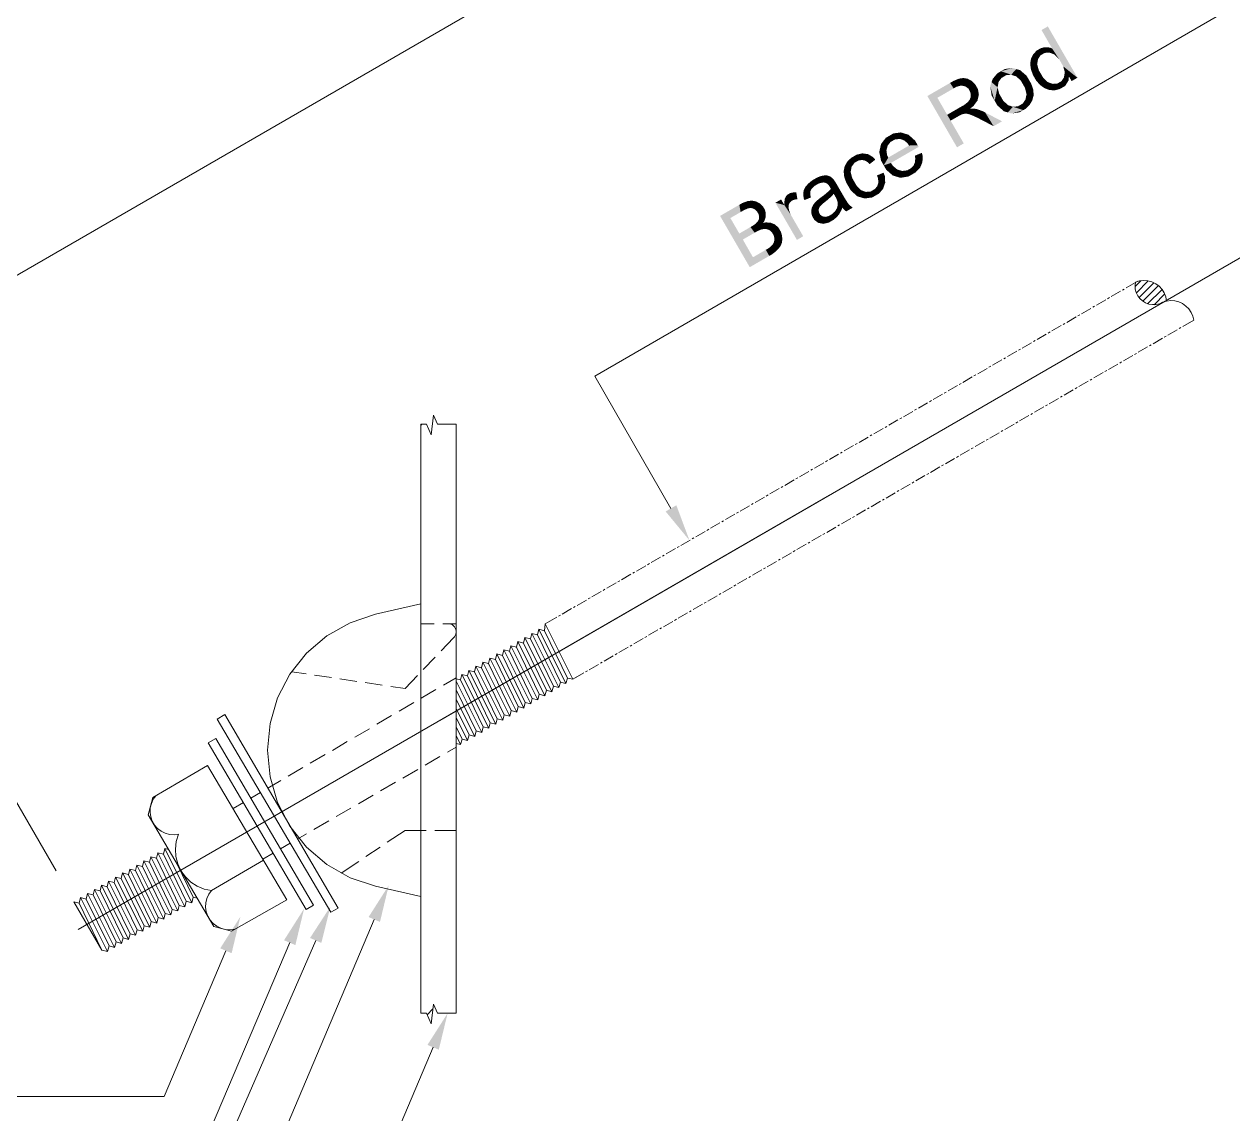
# Model space of a CAD drawing. Header units: millimetres. Extents: x 2 to 579, y 1 to 405.
# Drawn here: x 155 to 172.63, y 113.57 to 129.46 of the extents above; entities that cross this region are included whole.
import ezdxf

# ---------------------------------------------------------------- set-up
doc = ezdxf.new("R2010")
doc.units = ezdxf.units.MM
doc.linetypes.add('XKITLINE00', pattern=[0])
doc.layers.add('LinkedObject', color=7, linetype='Continuous', lineweight=0)

# ---------------------------------------------------------------- blocks, each defined once
blk = doc.blocks.new('*A4')
at = {"layer": 'LinkedObject'}
for color, points in [(7, [(169.932, 129.424), (169.995, 129.102), (169.84, 129.371)]), (7, [(169.932, 129.424), (170.097, 128.946), (169.995, 129.102)]), (7, [(170.097, 128.946), (169.932, 129.424), (170.364, 128.676)]), (7, [(169.77, 129.072), (169.825, 129.002), (169.719, 129.019)]), (7, [(169.803, 129.091), (169.825, 129.002), (169.77, 129.072)]), (7, [(169.827, 129.105), (169.887, 129.038), (169.803, 129.091)]), (7, [(169.803, 129.091), (169.887, 129.038), (169.856, 129.02)]), (7, [(169.825, 129.002), (169.803, 129.091), (169.856, 129.02)]), (7, [(169.877, 129.12), (169.887, 129.038), (169.827, 129.105)]), (7, [(169.902, 129.121), (169.887, 129.038), (169.877, 129.12)]), (7, [(169.902, 129.121), (169.955, 129.043), (169.887, 129.038)]), (7, [(169.927, 129.121), (169.955, 129.043), (169.902, 129.121)]), (7, [(169.974, 129.112), (169.955, 129.043), (169.927, 129.121)]), (7, [(169.995, 129.102), (169.955, 129.043), (169.974, 129.112)]), (7, [(169.955, 129.043), (169.995, 129.102), (169.992, 129.029)]), (7, [(169.992, 129.029), (169.995, 129.102), (170.028, 129.015)]), (7, [(169.995, 129.102), (170.097, 128.946), (170.028, 129.015)]), (7, [(169.686, 128.953), (169.783, 128.911), (169.675, 128.879)]), (7, [(169.675, 128.879), (169.783, 128.911), (169.68, 128.838)]), (7, [(169.68, 128.838), (169.783, 128.911), (169.776, 128.874)]), (7, [(169.789, 128.948), (169.686, 128.953), (169.703, 128.986)]), (7, [(169.783, 128.911), (169.686, 128.953), (169.789, 128.948)]), (7, [(169.719, 129.019), (169.825, 129.002), (169.703, 128.986)]), (7, [(169.703, 128.986), (169.825, 129.002), (169.789, 128.948)]), (7, [(170.097, 128.946), (170.364, 128.676), (170.129, 128.891)]), (7, [(170.129, 128.891), (170.364, 128.676), (170.158, 128.84)]), (7, [(169.247, 128.77), (169.111, 128.611), (169.197, 128.741)]), (7, [(169.257, 128.673), (169.111, 128.611), (169.247, 128.77)]), (7, [(169.197, 128.741), (169.111, 128.611), (169.129, 128.661)]), (7, [(169.415, 128.818), (169.247, 128.77), (169.303, 128.802)]), (7, [(169.472, 128.802), (169.247, 128.77), (169.415, 128.818)]), (7, [(169.397, 128.72), (169.247, 128.77), (169.472, 128.802)]), (7, [(169.247, 128.77), (169.325, 128.713), (169.291, 128.693)]), (7, [(169.325, 128.713), (169.247, 128.77), (169.397, 128.72)]), (7, [(169.257, 128.673), (169.247, 128.77), (169.291, 128.693)]), (7, [(169.397, 128.72), (169.472, 128.802), (169.434, 128.707)]), (7, [(169.472, 128.802), (169.472, 128.695), (169.434, 128.707)]), (7, [(169.622, 128.705), (169.472, 128.802), (169.528, 128.786)]), (7, [(169.659, 128.641), (169.472, 128.802), (169.622, 128.705)]), (7, [(169.539, 128.632), (169.472, 128.802), (169.659, 128.641)]), (7, [(169.472, 128.695), (169.472, 128.802), (169.539, 128.632)]), (7, [(169.776, 128.874), (169.738, 128.675), (169.68, 128.838)]), (7, [(169.68, 128.838), (169.738, 128.675), (169.686, 128.797)]), (7, [(169.686, 128.797), (169.738, 128.675), (169.715, 128.716)]), (7, [(169.801, 128.783), (169.738, 128.675), (169.776, 128.874)]), (7, [(169.738, 128.675), (169.801, 128.783), (169.833, 128.73)]), (7, [(169.863, 128.678), (169.738, 128.675), (169.833, 128.73)]), (7, [(170.158, 128.84), (170.364, 128.676), (170.18, 128.753)]), (7, [(170.239, 128.696), (170.167, 128.679), (170.173, 128.716)]), (7, [(170.18, 128.753), (170.239, 128.696), (170.173, 128.716)]), (7, [(170.18, 128.753), (170.364, 128.676), (170.239, 128.696)]), (7, [(168.558, 128.52), (168.175, 128.409), (168.506, 128.6)]), (7, [(168.669, 128.667), (168.506, 128.6), (168.638, 128.663)]), (7, [(168.67, 128.562), (168.506, 128.6), (168.669, 128.667)]), (7, [(168.638, 128.663), (168.506, 128.6), (168.556, 128.629)]), (7, [(168.506, 128.6), (168.599, 128.544), (168.558, 128.52)]), (7, [(168.599, 128.544), (168.506, 128.6), (168.67, 128.562)]), (7, [(168.701, 128.672), (168.699, 128.556), (168.669, 128.667)]), (7, [(168.669, 128.667), (168.699, 128.556), (168.67, 128.562)]), (7, [(168.699, 128.556), (168.701, 128.672), (168.728, 128.55)]), (7, [(168.794, 128.644), (168.701, 128.672), (168.763, 128.661)]), (7, [(168.728, 128.55), (168.701, 128.672), (168.794, 128.644)]), (7, [(168.794, 128.644), (168.773, 128.518), (168.728, 128.55)]), (7, [(168.824, 128.628), (168.773, 128.518), (168.794, 128.644)]), (7, [(168.872, 128.58), (168.773, 128.518), (168.824, 128.628)]), (7, [(168.89, 128.549), (168.773, 128.518), (168.872, 128.58)]), (7, [(168.773, 128.518), (168.89, 128.549), (168.788, 128.491)]), (7, [(168.89, 128.549), (168.798, 128.473), (168.788, 128.491)]), (7, [(168.798, 128.473), (168.89, 128.549), (168.808, 128.434)]), (7, [(168.808, 128.434), (168.89, 128.549), (168.916, 128.386)]), (7, [(168.926, 128.428), (168.89, 128.549), (168.913, 128.51)]), (7, [(168.916, 128.386), (168.89, 128.549), (168.926, 128.428)]), (7, [(169.111, 128.611), (169.157, 128.34), (169.091, 128.551)]), (7, [(169.091, 128.551), (169.157, 128.34), (169.113, 128.415)]), (7, [(169.214, 128.615), (169.111, 128.611), (169.257, 128.673)]), (7, [(169.111, 128.611), (169.214, 128.615), (169.207, 128.576)]), (7, [(169.199, 128.537), (169.157, 128.34), (169.111, 128.611)]), (7, [(169.199, 128.537), (169.111, 128.611), (169.207, 128.576)]), (7, [(169.221, 128.446), (169.157, 128.34), (169.199, 128.537)]), (7, [(169.539, 128.632), (169.659, 128.641), (169.568, 128.581)]), (7, [(169.659, 128.641), (169.599, 128.528), (169.568, 128.581)]), (7, [(169.599, 128.528), (169.659, 128.641), (169.622, 128.436)]), (7, [(169.622, 128.436), (169.659, 128.641), (169.723, 128.458)]), (7, [(169.722, 128.497), (169.659, 128.641), (169.69, 128.588)]), (7, [(169.723, 128.458), (169.659, 128.641), (169.722, 128.497)]), (7, [(169.738, 128.675), (169.863, 128.678), (169.762, 128.634)]), (7, [(169.762, 128.634), (169.863, 128.678), (169.82, 128.569)]), (7, [(169.82, 128.569), (169.863, 128.678), (169.853, 128.545)]), (7, [(169.853, 128.545), (169.863, 128.678), (169.929, 128.613)]), (7, [(169.929, 128.613), (169.957, 128.496), (169.853, 128.545)]), (7, [(169.853, 128.545), (169.957, 128.496), (169.887, 128.522)]), (7, [(169.966, 128.599), (169.957, 128.496), (169.929, 128.613)]), (7, [(169.957, 128.496), (169.966, 128.599), (169.995, 128.494)]), (7, [(169.995, 128.494), (169.966, 128.599), (170.003, 128.586)]), (7, [(170.003, 128.586), (170.135, 128.527), (169.995, 128.494)]), (7, [(170.07, 128.591), (170.135, 128.527), (170.003, 128.586)]), (7, [(170.135, 128.527), (170.07, 128.591), (170.1, 128.608)]), (7, [(170.13, 128.625), (170.135, 128.527), (170.1, 128.608)]), (7, [(170.13, 128.625), (170.239, 128.696), (170.135, 128.527)]), (7, [(170.167, 128.679), (170.239, 128.696), (170.13, 128.625)]), (7, [(170.135, 128.527), (170.239, 128.696), (170.185, 128.556)]), (7, [(170.185, 128.556), (170.239, 128.696), (170.237, 128.64)]), (7, [(170.239, 128.696), (170.364, 128.676), (170.279, 128.627)]), (7, [(168.321, 128.383), (168.175, 128.409), (168.558, 128.52)]), (7, [(168.464, 128.136), (168.607, 127.661), (168.175, 128.409)]), (7, [(168.175, 128.409), (168.321, 128.383), (168.464, 128.136)]), (7, [(168.775, 128.334), (168.916, 128.386), (168.76, 128.316)]), (7, [(168.906, 128.343), (168.76, 128.316), (168.916, 128.386)]), (7, [(168.79, 128.352), (168.916, 128.386), (168.775, 128.334)]), (7, [(168.916, 128.386), (168.79, 128.352), (168.806, 128.391)]), (7, [(168.807, 128.412), (168.916, 128.386), (168.806, 128.391)]), (7, [(168.808, 128.434), (168.916, 128.386), (168.807, 128.412)]), (7, [(169.157, 128.34), (169.221, 128.446), (169.251, 128.394)]), (7, [(169.281, 128.342), (169.157, 128.34), (169.251, 128.394)]), (7, [(169.686, 128.312), (169.565, 128.299), (169.606, 128.358)]), (7, [(169.614, 128.397), (169.706, 128.346), (169.606, 128.358)]), (7, [(169.606, 128.358), (169.706, 128.346), (169.686, 128.312)]), (7, [(169.723, 128.458), (169.614, 128.397), (169.622, 128.436)]), (7, [(169.725, 128.419), (169.614, 128.397), (169.723, 128.458)]), (7, [(169.706, 128.346), (169.614, 128.397), (169.725, 128.419)]), (7, [(169.995, 128.494), (170.135, 128.527), (170.032, 128.492)]), (7, [(170.032, 128.492), (170.135, 128.527), (170.102, 128.509)]), (7, [(168.629, 128.116), (168.464, 128.136), (168.677, 128.259)]), (7, [(168.629, 128.116), (168.677, 128.259), (168.648, 128.127)]), (7, [(168.648, 128.127), (168.677, 128.259), (168.676, 128.141)]), (7, [(168.676, 128.141), (168.677, 128.259), (168.686, 128.144)]), (7, [(168.727, 128.151), (168.677, 128.259), (168.711, 128.278)]), (7, [(168.686, 128.144), (168.677, 128.259), (168.699, 128.148)]), (7, [(168.699, 128.148), (168.677, 128.259), (168.727, 128.151)]), (7, [(168.76, 128.316), (168.797, 128.224), (168.711, 128.278)]), (7, [(168.727, 128.151), (168.711, 128.278), (168.742, 128.15)]), (7, [(168.711, 128.278), (168.797, 128.224), (168.742, 128.15)]), (7, [(168.742, 128.15), (168.797, 128.224), (168.757, 128.15)]), (7, [(168.797, 128.224), (168.797, 128.139), (168.757, 128.15)]), (7, [(168.847, 128.263), (168.76, 128.316), (168.906, 128.343)]), (7, [(168.797, 128.224), (168.76, 128.316), (168.847, 128.263)]), (7, [(168.822, 128.226), (168.797, 128.139), (168.797, 128.224)]), (7, [(168.797, 128.139), (168.822, 128.226), (168.821, 128.129)]), (7, [(168.821, 128.129), (168.822, 128.226), (168.846, 128.12)]), (7, [(168.878, 128.222), (168.822, 128.226), (168.863, 128.225)]), (7, [(168.846, 128.12), (168.822, 128.226), (168.878, 128.222)]), (7, [(168.878, 128.222), (168.911, 128.089), (168.846, 128.12)]), (7, [(168.911, 128.214), (168.911, 128.089), (168.878, 128.222)]), (7, [(168.981, 128.188), (168.911, 128.089), (168.911, 128.214)]), (7, [(168.911, 128.089), (168.981, 128.188), (168.952, 128.068)]), (7, [(168.952, 128.068), (168.981, 128.188), (169.018, 128.169)]), (7, [(169.281, 128.342), (169.348, 128.17), (169.157, 128.34)]), (7, [(169.157, 128.34), (169.348, 128.17), (169.196, 128.271)]), (7, [(169.196, 128.271), (169.348, 128.17), (169.292, 128.186)]), (7, [(169.349, 128.277), (169.348, 128.17), (169.281, 128.342)]), (7, [(169.348, 128.17), (169.349, 128.277), (169.386, 128.265)]), (7, [(169.424, 128.252), (169.348, 128.17), (169.386, 128.265)]), (7, [(169.424, 128.252), (169.574, 128.203), (169.348, 128.17)]), (7, [(169.348, 128.17), (169.574, 128.203), (169.404, 128.154)]), (7, [(169.404, 128.154), (169.574, 128.203), (169.517, 128.171)]), (7, [(169.496, 128.259), (169.574, 128.203), (169.424, 128.252)]), (7, [(169.574, 128.203), (169.496, 128.259), (169.531, 128.279)]), (7, [(169.565, 128.299), (169.574, 128.203), (169.531, 128.279)]), (7, [(169.665, 128.278), (169.565, 128.299), (169.686, 128.312)]), (7, [(169.61, 128.224), (169.565, 128.299), (169.665, 128.278)]), (7, [(169.574, 128.203), (169.565, 128.299), (169.61, 128.224)]), (7, [(168.464, 128.136), (168.514, 128.05), (168.607, 127.661)]), (7, [(168.514, 128.05), (168.464, 128.136), (168.629, 128.116)]), (7, [(168.607, 127.661), (168.514, 128.05), (168.706, 127.718)]), (7, [(168.952, 128.068), (169.018, 128.169), (169.141, 127.969)]), (7, [(169.141, 127.969), (169.018, 128.169), (169.265, 128.04)]), (7, [(167.625, 127.832), (167.486, 127.651), (167.569, 127.8)]), (7, [(167.637, 127.739), (167.486, 127.651), (167.625, 127.832)]), (7, [(167.789, 127.878), (167.625, 127.832), (167.679, 127.864)]), (7, [(167.845, 127.861), (167.625, 127.832), (167.789, 127.878)]), (7, [(167.776, 127.783), (167.625, 127.832), (167.845, 127.861)]), (7, [(167.625, 127.832), (167.704, 127.777), (167.669, 127.757)]), (7, [(167.704, 127.777), (167.625, 127.832), (167.776, 127.783)]), (7, [(167.637, 127.739), (167.625, 127.832), (167.669, 127.757)]), (7, [(167.776, 127.783), (167.845, 127.861), (167.813, 127.77)]), (7, [(167.845, 127.861), (167.838, 127.761), (167.813, 127.77)]), (7, [(167.838, 127.761), (167.845, 127.861), (167.885, 127.72)]), (7, [(167.995, 127.759), (167.845, 127.861), (167.901, 127.844)]), (7, [(167.885, 127.72), (167.845, 127.861), (167.995, 127.759)]), (7, [(167.486, 127.651), (167.499, 127.467), (167.473, 127.593)]), (7, [(167.569, 127.8), (167.486, 127.651), (167.499, 127.709)]), (7, [(167.597, 127.687), (167.486, 127.651), (167.637, 127.739)]), (7, [(167.587, 127.653), (167.486, 127.651), (167.597, 127.687)]), (7, [(167.486, 127.651), (167.587, 127.653), (167.578, 127.62)]), (7, [(167.578, 127.62), (167.499, 127.467), (167.486, 127.651)]), (7, [(168.036, 127.688), (167.538, 127.398), (168.034, 127.692)]), (7, [(167.605, 127.512), (168.034, 127.692), (167.538, 127.398)]), (7, [(168.043, 127.676), (167.538, 127.398), (168.036, 127.688)]), (7, [(168.048, 127.667), (167.538, 127.398), (168.043, 127.676)]), (7, [(167.644, 127.434), (167.538, 127.398), (168.048, 127.667)]), (7, [(167.907, 127.687), (168.034, 127.692), (167.605, 127.512)]), (7, [(167.885, 127.72), (167.995, 127.759), (167.907, 127.687)]), (7, [(168.034, 127.692), (167.907, 127.687), (167.995, 127.759)]), (7, [(167.064, 127.508), (167.112, 127.435), (167.009, 127.455)]), (7, [(167.099, 127.528), (167.112, 127.435), (167.064, 127.508)]), (7, [(167.228, 127.573), (167.099, 127.528), (167.143, 127.554)]), (7, [(167.269, 127.567), (167.099, 127.528), (167.228, 127.573)]), (7, [(167.217, 127.477), (167.099, 127.528), (167.269, 127.567)]), (7, [(167.099, 127.528), (167.17, 127.468), (167.147, 127.455)]), (7, [(167.17, 127.468), (167.099, 127.528), (167.217, 127.477)]), (7, [(167.112, 127.435), (167.099, 127.528), (167.147, 127.455)]), (7, [(167.217, 127.477), (167.269, 127.567), (167.241, 127.473)]), (7, [(167.269, 127.567), (167.265, 127.468), (167.241, 127.473)]), (7, [(167.265, 127.468), (167.269, 127.567), (167.311, 127.44)]), (7, [(167.383, 127.518), (167.269, 127.567), (167.31, 127.561)]), (7, [(167.415, 127.481), (167.269, 127.567), (167.383, 127.518)]), (7, [(167.311, 127.44), (167.269, 127.567), (167.415, 127.481)]), (7, [(167.311, 127.44), (167.415, 127.481), (167.333, 127.416)]), (7, [(167.587, 127.549), (167.499, 127.467), (167.578, 127.62)]), (7, [(167.499, 127.467), (167.587, 127.549), (167.605, 127.512)]), (7, [(167.605, 127.512), (167.538, 127.398), (167.499, 127.467)]), (7, [(168.094, 127.581), (167.998, 127.503), (167.992, 127.538)]), (7, [(167.995, 127.444), (168.094, 127.581), (168.103, 127.445)]), (7, [(167.998, 127.503), (168.094, 127.581), (167.995, 127.444)]), (7, [(168.103, 127.445), (168.094, 127.581), (168.107, 127.533)]), (7, [(166.969, 127.387), (167.063, 127.34), (166.953, 127.312)]), (7, [(166.953, 127.312), (167.063, 127.34), (166.958, 127.271)]), (7, [(166.958, 127.271), (167.063, 127.34), (167.056, 127.303)]), (7, [(167.056, 127.303), (167.018, 127.101), (166.958, 127.271)]), (7, [(167.07, 127.378), (166.969, 127.387), (166.989, 127.421)]), (7, [(167.063, 127.34), (166.969, 127.387), (167.07, 127.378)]), (7, [(167.009, 127.455), (167.112, 127.435), (166.989, 127.421)]), (7, [(166.989, 127.421), (167.112, 127.435), (167.07, 127.378)]), (7, [(167.079, 127.212), (167.018, 127.101), (167.056, 127.303)]), (7, [(167.672, 127.391), (167.538, 127.398), (167.644, 127.434)]), (7, [(167.538, 127.398), (167.727, 127.233), (167.576, 127.332)]), (7, [(167.672, 127.391), (167.727, 127.233), (167.538, 127.398)]), (7, [(167.576, 127.332), (167.727, 127.233), (167.671, 127.25)]), (7, [(167.737, 127.337), (167.727, 127.233), (167.672, 127.391)]), (7, [(167.727, 127.233), (167.737, 127.337), (167.782, 127.217)]), (7, [(167.773, 127.326), (167.782, 127.217), (167.737, 127.337)]), (7, [(167.809, 127.316), (167.782, 127.217), (167.773, 127.326)]), (7, [(167.809, 127.316), (167.957, 127.269), (167.782, 127.217)]), (7, [(167.88, 127.325), (167.957, 127.269), (167.809, 127.316)]), (7, [(167.914, 127.344), (167.957, 127.269), (167.88, 127.325)]), (7, [(167.939, 127.359), (167.957, 127.269), (167.914, 127.344)]), (7, [(167.939, 127.359), (168.086, 127.404), (167.957, 127.269)]), (7, [(167.974, 127.397), (168.086, 127.404), (167.939, 127.359)]), (7, [(167.957, 127.269), (168.086, 127.404), (168.004, 127.296)]), (7, [(167.984, 127.421), (168.103, 127.445), (167.974, 127.397)]), (7, [(168.086, 127.404), (167.974, 127.397), (168.103, 127.445)]), (7, [(167.995, 127.444), (168.103, 127.445), (167.984, 127.421)]), (7, [(168.004, 127.296), (168.086, 127.404), (168.069, 127.364)]), (7, [(166.494, 127.178), (166.417, 127.108), (166.438, 127.133)]), (7, [(166.527, 127.096), (166.417, 127.108), (166.494, 127.178)]), (7, [(166.529, 127.199), (166.594, 127.135), (166.494, 127.178)]), (7, [(166.527, 127.096), (166.494, 127.178), (166.559, 127.115)]), (7, [(166.559, 127.115), (166.494, 127.178), (166.594, 127.135)]), (7, [(166.651, 127.248), (166.529, 127.199), (166.625, 127.243)]), (7, [(166.655, 127.149), (166.529, 127.199), (166.651, 127.248)]), (7, [(166.625, 127.243), (166.529, 127.199), (166.563, 127.219)]), (7, [(166.594, 127.135), (166.529, 127.199), (166.655, 127.149)]), (7, [(166.721, 127.25), (166.651, 127.248), (166.677, 127.252)]), (7, [(166.738, 127.243), (166.651, 127.248), (166.721, 127.25)]), (7, [(166.655, 127.149), (166.651, 127.248), (166.682, 127.144)]), (7, [(166.682, 127.144), (166.651, 127.248), (166.701, 127.14)]), (7, [(166.651, 127.248), (166.737, 127.108), (166.701, 127.14)]), (7, [(166.738, 127.243), (166.737, 127.108), (166.651, 127.248)]), (7, [(166.756, 127.237), (166.737, 127.108), (166.738, 127.243)]), (7, [(166.788, 127.214), (166.737, 127.108), (166.756, 127.237)]), (7, [(166.803, 127.197), (166.737, 127.108), (166.788, 127.214)]), (7, [(166.737, 127.108), (166.803, 127.197), (166.812, 127.187)]), (7, [(166.737, 127.108), (166.812, 127.187), (166.753, 127.08)]), (7, [(166.753, 127.08), (166.812, 127.187), (166.755, 127.077)]), (7, [(166.755, 127.077), (166.812, 127.187), (166.761, 127.065)]), (7, [(166.761, 127.065), (166.812, 127.187), (166.767, 127.056)]), (7, [(166.767, 127.056), (166.812, 127.187), (166.809, 126.984)]), (7, [(166.839, 127.146), (166.809, 126.984), (166.812, 127.187)]), (7, [(166.857, 127.115), (166.809, 126.984), (166.839, 127.146)]), (7, [(166.958, 127.271), (167.018, 127.101), (166.962, 127.23)]), (7, [(166.962, 127.23), (167.018, 127.101), (166.992, 127.145)]), (7, [(167.018, 127.101), (167.079, 127.212), (167.11, 127.158)]), (7, [(167.142, 127.103), (167.018, 127.101), (167.11, 127.158)]), (7, [(167.536, 127.291), (167.454, 127.213), (167.439, 127.251)]), (7, [(167.545, 127.101), (167.444, 127.095), (167.452, 127.122)]), (7, [(167.461, 127.149), (167.545, 127.101), (167.452, 127.122)]), (7, [(167.454, 127.213), (167.536, 127.291), (167.461, 127.149)]), (7, [(167.461, 127.149), (167.536, 127.291), (167.545, 127.101)]), (7, [(167.56, 127.145), (167.536, 127.291), (167.556, 127.24)]), (7, [(167.545, 127.101), (167.536, 127.291), (167.56, 127.145)]), (7, [(167.782, 127.217), (167.957, 127.269), (167.898, 127.235)]), (7, [(166.111, 126.945), (166.201, 126.883), (166.103, 126.928)]), (7, [(166.135, 126.971), (166.201, 126.883), (166.111, 126.945)]), (7, [(166.151, 126.981), (166.201, 126.883), (166.135, 126.971)]), (7, [(166.23, 127.006), (166.151, 126.981), (166.175, 126.994)]), (7, [(166.262, 127.006), (166.151, 126.981), (166.23, 127.006)]), (7, [(166.257, 126.902), (166.151, 126.981), (166.262, 127.006)]), (7, [(166.151, 126.981), (166.218, 126.892), (166.201, 126.883)]), (7, [(166.218, 126.892), (166.151, 126.981), (166.257, 126.902)]), (7, [(166.257, 126.902), (166.262, 127.006), (166.28, 126.902)]), (7, [(166.367, 127.007), (166.381, 126.891), (166.363, 126.981)]), (7, [(166.363, 126.981), (166.381, 126.891), (166.37, 126.923)]), (7, [(166.477, 127.037), (166.367, 127.007), (166.486, 127.057)]), (7, [(166.371, 127.033), (166.486, 127.057), (166.367, 127.007)]), (7, [(166.468, 127.017), (166.367, 127.007), (166.477, 127.037)]), (7, [(166.468, 127.017), (166.381, 126.891), (166.367, 127.007)]), (7, [(166.396, 127.084), (166.486, 127.057), (166.371, 127.033)]), (7, [(166.468, 126.963), (166.381, 126.891), (166.468, 127.017)]), (7, [(166.381, 126.891), (166.468, 126.963), (166.477, 126.931)]), (7, [(166.417, 127.108), (166.486, 127.057), (166.396, 127.084)]), (7, [(166.486, 127.057), (166.417, 127.108), (166.527, 127.096)]), (7, [(166.673, 126.968), (166.725, 126.899), (166.621, 126.93)]), (7, [(166.746, 127.031), (166.809, 126.984), (166.673, 126.968)]), (7, [(166.673, 126.968), (166.809, 126.984), (166.725, 126.899)]), (7, [(166.725, 126.899), (166.809, 126.984), (166.79, 126.96)]), (7, [(166.767, 127.056), (166.809, 126.984), (166.746, 127.031)]), (7, [(166.857, 127.115), (166.828, 126.95), (166.809, 126.984)]), (7, [(166.927, 126.993), (166.828, 126.95), (166.857, 127.115)]), (7, [(166.927, 126.993), (166.845, 126.92), (166.828, 126.95)]), (7, [(166.845, 126.92), (166.927, 126.993), (166.864, 126.87)]), (7, [(166.864, 126.87), (166.927, 126.993), (166.964, 126.929)]), (7, [(167.142, 127.103), (167.206, 126.931), (167.018, 127.101)]), (7, [(167.018, 127.101), (167.206, 126.931), (167.057, 127.033)]), (7, [(167.057, 127.033), (167.206, 126.931), (167.151, 126.948)]), (7, [(167.209, 127.036), (167.206, 126.931), (167.142, 127.103)]), (7, [(167.206, 126.931), (167.209, 127.036), (167.244, 127.023)]), (7, [(167.279, 127.011), (167.206, 126.931), (167.244, 127.023)]), (7, [(167.279, 127.011), (167.426, 126.962), (167.206, 126.931)]), (7, [(167.206, 126.931), (167.426, 126.962), (167.26, 126.915)]), (7, [(167.26, 126.915), (167.426, 126.962), (167.371, 126.93)]), (7, [(167.348, 127.017), (167.426, 126.962), (167.279, 127.011)]), (7, [(167.426, 126.962), (167.348, 127.017), (167.381, 127.037)]), (7, [(167.408, 127.052), (167.426, 126.962), (167.381, 127.037)]), (7, [(167.408, 127.052), (167.545, 127.101), (167.426, 126.962)]), (7, [(167.444, 127.095), (167.545, 127.101), (167.408, 127.052)]), (7, [(167.426, 126.962), (167.545, 127.101), (167.471, 126.988)]), (7, [(167.471, 126.988), (167.545, 127.101), (167.53, 127.057)]), (7, [(165.451, 126.716), (165.151, 126.661), (165.432, 126.823)]), (7, [(165.475, 126.848), (165.551, 126.768), (165.432, 126.823)]), (7, [(165.432, 126.823), (165.551, 126.768), (165.491, 126.74)]), (7, [(165.451, 126.716), (165.432, 126.823), (165.491, 126.74)]), (7, [(165.55, 126.876), (165.551, 126.768), (165.475, 126.848)]), (7, [(165.591, 126.776), (165.55, 126.876), (165.583, 126.88)]), (7, [(165.551, 126.768), (165.55, 126.876), (165.571, 126.772)]), (7, [(165.571, 126.772), (165.55, 126.876), (165.591, 126.776)]), (7, [(165.615, 126.884), (165.627, 126.772), (165.583, 126.88)]), (7, [(165.583, 126.88), (165.627, 126.772), (165.591, 126.776)]), (7, [(165.676, 126.872), (165.627, 126.772), (165.615, 126.884)]), (7, [(165.704, 126.857), (165.627, 126.772), (165.676, 126.872)]), (7, [(165.627, 126.772), (165.704, 126.857), (165.644, 126.763)]), (7, [(165.704, 126.857), (165.662, 126.754), (165.644, 126.763)]), (7, [(165.662, 126.754), (165.704, 126.857), (165.689, 126.726)]), (7, [(165.689, 126.726), (165.704, 126.857), (165.791, 126.775)]), (7, [(165.791, 126.775), (165.7, 126.708), (165.689, 126.726)]), (7, [(165.7, 126.708), (165.791, 126.775), (165.712, 126.688)]), (7, [(165.776, 126.801), (165.704, 126.857), (165.733, 126.842)]), (7, [(165.791, 126.775), (165.704, 126.857), (165.776, 126.801)]), (7, [(165.712, 126.688), (165.791, 126.775), (165.721, 126.65)]), (7, [(165.721, 126.65), (165.791, 126.775), (165.817, 126.67)]), (7, [(165.818, 126.699), (165.791, 126.775), (165.805, 126.751)]), (7, [(165.817, 126.67), (165.791, 126.775), (165.818, 126.699)]), (7, [(166.089, 126.819), (165.958, 126.853), (166.041, 126.901)]), (7, [(165.958, 126.853), (166.089, 126.819), (166.272, 126.311)]), (7, [(166.095, 126.911), (166.089, 126.819), (166.088, 126.857)]), (7, [(166.103, 126.928), (166.089, 126.819), (166.095, 126.911)]), (7, [(166.187, 126.874), (166.089, 126.819), (166.103, 126.928)]), (7, [(166.165, 126.85), (166.089, 126.819), (166.187, 126.874)]), (7, [(166.158, 126.834), (166.089, 126.819), (166.165, 126.85)]), (7, [(166.151, 126.818), (166.089, 126.819), (166.158, 126.834)]), (7, [(166.183, 126.677), (166.364, 126.364), (166.089, 126.819)]), (7, [(166.183, 126.677), (166.089, 126.819), (166.16, 126.735)]), (7, [(166.16, 126.735), (166.089, 126.819), (166.153, 126.764)]), (7, [(166.153, 126.764), (166.089, 126.819), (166.149, 126.783)]), (7, [(166.149, 126.783), (166.089, 126.819), (166.151, 126.818)]), (7, [(166.272, 126.311), (166.089, 126.819), (166.364, 126.364)]), (7, [(166.103, 126.928), (166.201, 126.883), (166.187, 126.874)]), (7, [(166.49, 126.782), (166.59, 126.747), (166.482, 126.742)]), (7, [(166.591, 126.761), (166.49, 126.782), (166.499, 126.801)]), (7, [(166.59, 126.747), (166.49, 126.782), (166.591, 126.761)]), (7, [(166.508, 126.819), (166.601, 126.786), (166.499, 126.801)]), (7, [(166.499, 126.801), (166.601, 126.786), (166.591, 126.761)]), (7, [(166.532, 126.853), (166.601, 126.786), (166.508, 126.819)]), (7, [(166.548, 126.869), (166.601, 126.786), (166.532, 126.853)]), (7, [(166.559, 126.88), (166.618, 126.81), (166.548, 126.869)]), (7, [(166.601, 126.786), (166.548, 126.869), (166.609, 126.798)]), (7, [(166.609, 126.798), (166.548, 126.869), (166.618, 126.81)]), (7, [(166.596, 126.911), (166.653, 126.842), (166.559, 126.88)]), (7, [(166.559, 126.88), (166.653, 126.842), (166.618, 126.81)]), (7, [(166.621, 126.93), (166.679, 126.863), (166.596, 126.911)]), (7, [(166.596, 126.911), (166.679, 126.863), (166.653, 126.842)]), (7, [(166.621, 126.93), (166.725, 126.899), (166.679, 126.863)]), (7, [(166.935, 126.783), (166.828, 126.728), (166.842, 126.751)]), (7, [(166.922, 126.747), (166.828, 126.728), (166.935, 126.783)]), (7, [(167.014, 126.849), (166.935, 126.783), (166.842, 126.751)]), (7, [(166.856, 126.775), (167.014, 126.849), (166.842, 126.751)]), (7, [(166.856, 126.775), (166.964, 126.929), (167.014, 126.849)]), (7, [(166.868, 126.824), (166.964, 126.929), (166.856, 126.775)]), (7, [(166.964, 126.929), (166.866, 126.85), (166.864, 126.87)]), (7, [(166.866, 126.85), (166.964, 126.929), (166.868, 126.824)]), (7, [(166.935, 126.783), (167.014, 126.849), (166.948, 126.765)]), (7, [(166.948, 126.765), (167.014, 126.849), (167.027, 126.834)]), (7, [(167.027, 126.834), (166.977, 126.737), (166.948, 126.765)]), (7, [(167.04, 126.819), (166.977, 126.737), (167.027, 126.834)]), (7, [(167.04, 126.819), (166.992, 126.727), (166.977, 126.737)]), (7, [(167.07, 126.793), (166.992, 126.727), (167.04, 126.819)]), (7, [(166.992, 126.727), (167.07, 126.793), (167.088, 126.782)]), (7, [(165.301, 126.63), (165.151, 126.661), (165.451, 126.716)]), (7, [(165.151, 126.661), (165.483, 126.316), (165.584, 125.913)]), (7, [(165.432, 126.404), (165.483, 126.316), (165.151, 126.661)]), (7, [(165.151, 126.661), (165.301, 126.63), (165.432, 126.404)]), (7, [(165.717, 126.613), (165.797, 126.584), (165.699, 126.578)]), (7, [(165.817, 126.67), (165.717, 126.613), (165.721, 126.65)]), (7, [(165.816, 126.641), (165.717, 126.613), (165.817, 126.67)]), (7, [(165.797, 126.584), (165.717, 126.613), (165.816, 126.641)]), (7, [(166.482, 126.72), (166.59, 126.747), (166.59, 126.734)]), (7, [(166.482, 126.742), (166.59, 126.747), (166.482, 126.72)]), (7, [(166.59, 126.734), (166.506, 126.637), (166.482, 126.72)]), (7, [(166.482, 126.72), (166.506, 126.637), (166.483, 126.699)]), (7, [(166.483, 126.699), (166.506, 126.637), (166.495, 126.657)]), (7, [(166.596, 126.708), (166.506, 126.637), (166.59, 126.734)]), (7, [(166.506, 126.637), (166.596, 126.708), (166.603, 126.696)]), (7, [(166.613, 126.678), (166.506, 126.637), (166.603, 126.696)]), (7, [(166.506, 126.637), (166.613, 126.678), (166.526, 126.603)]), (7, [(166.526, 126.603), (166.613, 126.678), (166.582, 126.561)]), (7, [(166.582, 126.561), (166.613, 126.678), (166.619, 126.553)]), (7, [(166.619, 126.553), (166.613, 126.678), (166.645, 126.655)]), (7, [(166.645, 126.655), (166.655, 126.545), (166.619, 126.553)]), (7, [(166.666, 126.651), (166.655, 126.545), (166.645, 126.655)]), (7, [(166.687, 126.647), (166.655, 126.545), (166.666, 126.651)]), (7, [(166.655, 126.545), (166.687, 126.647), (166.736, 126.563)]), (7, [(166.781, 126.589), (166.687, 126.647), (166.735, 126.658)]), (7, [(166.736, 126.563), (166.687, 126.647), (166.781, 126.589)]), (7, [(166.761, 126.674), (166.808, 126.605), (166.735, 126.658)]), (7, [(166.735, 126.658), (166.808, 126.605), (166.781, 126.589)]), (7, [(166.788, 126.689), (166.808, 126.605), (166.761, 126.674)]), (7, [(166.872, 126.665), (166.788, 126.689), (166.828, 126.728)]), (7, [(166.853, 126.643), (166.788, 126.689), (166.872, 126.665)]), (7, [(166.808, 126.605), (166.788, 126.689), (166.853, 126.643)]), (7, [(166.89, 126.688), (166.828, 126.728), (166.922, 126.747)]), (7, [(166.872, 126.665), (166.828, 126.728), (166.89, 126.688)]), (7, [(165.656, 126.416), (165.432, 126.404), (165.594, 126.498)]), (7, [(165.483, 126.316), (165.432, 126.404), (165.656, 126.416)]), (7, [(165.692, 126.437), (165.594, 126.498), (165.627, 126.517)]), (7, [(165.656, 126.416), (165.594, 126.498), (165.692, 126.437)]), (7, [(165.627, 126.517), (165.778, 126.556), (165.692, 126.437)]), (7, [(165.671, 126.548), (165.778, 126.556), (165.627, 126.517)]), (7, [(165.683, 126.561), (165.797, 126.584), (165.671, 126.548)]), (7, [(165.778, 126.556), (165.671, 126.548), (165.797, 126.584)]), (7, [(165.699, 126.578), (165.797, 126.584), (165.683, 126.561)]), (7, [(165.692, 126.437), (165.778, 126.556), (165.75, 126.462)]), (7, [(165.778, 126.556), (165.796, 126.471), (165.75, 126.462)]), (7, [(165.889, 126.562), (165.778, 126.556), (165.818, 126.566)]), (7, [(165.838, 126.467), (165.778, 126.556), (165.889, 126.562)]), (7, [(165.796, 126.471), (165.778, 126.556), (165.838, 126.467)]), (7, [(165.838, 126.467), (165.889, 126.562), (165.858, 126.458)]), (7, [(165.858, 126.458), (165.889, 126.562), (165.877, 126.449)]), (7, [(165.877, 126.449), (165.889, 126.562), (165.921, 126.549)]), (7, [(165.921, 126.549), (165.909, 126.418), (165.877, 126.449)]), (7, [(165.953, 126.535), (165.909, 126.418), (165.921, 126.549)]), (7, [(166.004, 126.489), (165.909, 126.418), (165.953, 126.535)]), (7, [(166.023, 126.456), (165.909, 126.418), (166.004, 126.489)]), (7, [(165.909, 126.418), (166.023, 126.456), (165.921, 126.398)]), (7, [(166.023, 126.456), (165.932, 126.38), (165.921, 126.398)]), (7, [(165.932, 126.38), (166.023, 126.456), (165.942, 126.344)]), (7, [(165.942, 126.344), (166.023, 126.456), (166.057, 126.346)]), (7, [(166.055, 126.375), (166.023, 126.456), (166.038, 126.43)]), (7, [(166.057, 126.346), (166.023, 126.456), (166.055, 126.375)]), (7, [(165.584, 125.913), (165.483, 126.316), (165.631, 126.058)]), (7, [(165.922, 126.249), (166.034, 126.223), (165.899, 126.222)]), (7, [(166.043, 126.244), (165.922, 126.249), (165.936, 126.276)]), (7, [(166.034, 126.223), (165.922, 126.249), (166.043, 126.244)]), (7, [(165.943, 126.308), (166.052, 126.266), (165.936, 126.276)]), (7, [(165.936, 126.276), (166.052, 126.266), (166.043, 126.244)]), (7, [(166.057, 126.346), (165.943, 126.308), (165.942, 126.344)]), (7, [(166.059, 126.317), (165.943, 126.308), (166.057, 126.346)]), (7, [(166.052, 126.266), (165.943, 126.308), (166.059, 126.317)]), (7, [(165.631, 126.058), (165.869, 126.078), (165.584, 125.913)]), (7, [(165.818, 126.166), (165.869, 126.078), (165.631, 126.058)]), (7, [(165.842, 126.18), (165.905, 126.098), (165.818, 126.166)]), (7, [(165.818, 126.166), (165.905, 126.098), (165.869, 126.078)]), (7, [(165.875, 126.201), (165.961, 126.14), (165.842, 126.18)]), (7, [(165.842, 126.18), (165.961, 126.14), (165.905, 126.098)]), (7, [(165.884, 126.209), (165.961, 126.14), (165.875, 126.201)]), (7, [(165.982, 126.16), (165.884, 126.209), (165.899, 126.222)]), (7, [(165.961, 126.14), (165.884, 126.209), (165.982, 126.16)]), (7, [(165.899, 126.222), (166.034, 126.223), (165.982, 126.16)]), (7, [(165.982, 126.16), (166.034, 126.223), (166.003, 126.181)]), (6, [(164.357, 122.351), (164.513, 122.442), (164.705, 121.929)]), (6, [(160.19, 116.366), (160.024, 116.437), (160.318, 116.899)]), (6, [(158.956, 116.028), (158.791, 116.099), (159.084, 116.561)]), (6, [(159.335, 116.06), (159.17, 116.132), (159.468, 116.591)]), (6, [(158.026, 115.91), (157.86, 115.981), (158.154, 116.443)]), (6, [(161.048, 114.503), (160.883, 114.573), (161.177, 115.035)])]:
    blk.add_hatch(color=color, dxfattribs=at).paths.add_polyline_path(points, flags=17)
at = {"layer": 'LinkedObject', "color": 6, "linetype": 'XKITLINE00', "lineweight": 0}
for p, q in [((151.56, 123.867), (192.953, 147.791)), ((163.322, 124.323), (172.481, 129.617)), ((161.063, 119.304), (175.884, 127.87)), ((155.466, 117.109), (151.11, 124.646)), ((164.435, 122.396), (163.322, 124.323)), ((160.107, 116.401), (155.951, 106.611)), ((159.253, 116.096), (156.339, 109.4)), ((158.873, 116.064), (157.295, 112.345)), ((157.943, 115.946), (157.04, 113.818)), ((160.966, 114.538), (156.675, 104.43)), ((157.04, 113.818), (147.498, 113.818))]:
    blk.add_line(p, q, dxfattribs=at)
at = {"layer": 'LinkedObject', "color": 9, "linetype": 'XKITLINE00', "lineweight": 0}
for p, q in [((171.074, 125.61), (171.243, 125.707)), ((170.857, 125.485), (170.993, 125.563)), ((171.02, 125.578), (171.047, 125.594)), ((170.641, 125.36), (170.776, 125.438)), ((170.803, 125.453), (170.83, 125.469)), ((170.208, 125.109), (170.343, 125.188)), ((170.37, 125.203), (170.397, 125.219)), ((170.425, 125.234), (170.56, 125.313)), ((170.587, 125.328), (170.614, 125.344)), ((169.992, 124.984), (170.127, 125.062)), ((170.154, 125.078), (170.181, 125.094)), ((171.847, 125.017), (171.874, 125.032)), ((171.901, 125.048), (172.06, 125.14)), ((169.721, 124.828), (169.748, 124.843)), ((169.775, 124.859), (169.91, 124.937)), ((169.938, 124.953), (169.965, 124.969)), ((171.468, 124.798), (171.603, 124.876)), ((171.63, 124.892), (171.657, 124.907)), ((171.684, 124.923), (171.82, 125.001)), ((169.342, 124.609), (169.478, 124.687)), ((169.505, 124.703), (169.532, 124.718)), ((169.559, 124.734), (169.694, 124.812)), ((171.197, 124.642), (171.224, 124.657)), ((171.251, 124.673), (171.387, 124.751)), ((171.414, 124.767), (171.441, 124.782)), ((169.126, 124.484), (169.261, 124.562)), ((169.288, 124.578), (169.315, 124.593)), ((170.818, 124.423), (170.954, 124.501)), ((170.981, 124.516), (171.008, 124.532)), ((171.035, 124.548), (171.17, 124.626)), ((168.693, 124.234), (168.828, 124.312)), ((168.855, 124.327), (168.882, 124.343)), ((168.909, 124.359), (169.045, 124.437)), ((169.072, 124.453), (169.099, 124.468)), ((170.602, 124.298), (170.737, 124.376)), ((170.764, 124.391), (170.791, 124.407)), ((168.476, 124.109), (168.612, 124.187)), ((168.639, 124.202), (168.666, 124.218)), ((170.169, 124.047), (170.304, 124.126)), ((170.331, 124.141), (170.359, 124.157)), ((170.386, 124.172), (170.521, 124.251)), ((170.548, 124.266), (170.575, 124.282)), ((168.206, 123.952), (168.233, 123.968)), ((168.26, 123.983), (168.395, 124.062)), ((168.422, 124.077), (168.449, 124.093)), ((169.953, 123.922), (170.088, 124)), ((170.115, 124.016), (170.142, 124.032)), ((167.827, 123.733), (167.962, 123.811)), ((167.989, 123.827), (168.017, 123.843)), ((168.044, 123.858), (168.179, 123.937)), ((169.682, 123.766), (169.709, 123.781)), ((169.736, 123.797), (169.872, 123.875)), ((169.899, 123.891), (169.926, 123.907)), ((160.784, 123.624), (160.867, 123.624)), ((160.784, 123.606), (160.801, 123.624)), ((160.867, 123.624), (160.937, 123.467)), ((160.937, 123.467), (160.971, 123.754)), ((160.971, 123.754), (161.028, 123.623)), ((161.028, 123.624), (161.301, 123.624)), ((167.557, 123.577), (167.584, 123.592)), ((167.611, 123.608), (167.746, 123.686)), ((167.773, 123.702), (167.8, 123.718)), ((169.303, 123.547), (169.439, 123.625)), ((169.466, 123.641), (169.493, 123.656)), ((169.52, 123.672), (169.655, 123.75)), ((167.178, 123.358), (167.313, 123.436)), ((167.34, 123.452), (167.367, 123.467)), ((167.394, 123.483), (167.53, 123.561)), ((169.087, 123.422), (169.222, 123.5)), ((169.249, 123.516), (169.276, 123.531)), ((166.961, 123.233), (167.097, 123.311)), ((167.124, 123.327), (167.151, 123.342)), ((168.654, 123.172), (168.789, 123.25)), ((168.816, 123.265), (168.843, 123.281)), ((168.87, 123.297), (169.006, 123.375)), ((169.033, 123.391), (169.06, 123.406)), ((166.691, 123.076), (166.718, 123.092)), ((166.745, 123.108), (166.88, 123.186)), ((166.907, 123.202), (166.934, 123.217)), ((168.438, 123.047), (168.573, 123.125)), ((168.6, 123.14), (168.627, 123.156)), ((166.312, 122.858), (166.447, 122.936)), ((166.474, 122.951), (166.501, 122.967)), ((166.528, 122.983), (166.664, 123.061)), ((168.167, 122.89), (168.194, 122.906)), ((168.221, 122.921), (168.356, 123)), ((168.383, 123.015), (168.41, 123.031)), ((166.041, 122.701), (166.068, 122.717)), ((166.096, 122.732), (166.231, 122.811)), ((166.258, 122.826), (166.285, 122.842)), ((167.788, 122.671), (167.923, 122.749)), ((167.951, 122.765), (167.978, 122.781)), ((168.005, 122.796), (168.14, 122.875)), ((166.749, 122.59), (155.788, 116.256)), ((165.663, 122.482), (165.798, 122.56)), ((165.825, 122.576), (165.852, 122.592)), ((165.879, 122.607), (166.014, 122.686)), ((167.572, 122.546), (167.707, 122.624)), ((167.734, 122.64), (167.761, 122.656)), ((165.446, 122.357), (165.581, 122.435)), ((165.609, 122.451), (165.636, 122.467)), ((167.139, 122.296), (167.274, 122.374)), ((167.301, 122.39), (167.328, 122.405)), ((167.355, 122.421), (167.491, 122.499)), ((167.518, 122.515), (167.545, 122.53)), ((165.013, 122.107), (165.149, 122.185)), ((165.176, 122.201), (165.203, 122.216)), ((165.23, 122.232), (165.365, 122.31)), ((165.392, 122.326), (165.419, 122.342)), ((166.922, 122.171), (167.058, 122.249)), ((167.085, 122.265), (167.112, 122.28)), ((164.797, 121.982), (164.932, 122.06)), ((164.959, 122.076), (164.986, 122.091)), ((166.652, 122.014), (166.679, 122.03)), ((166.706, 122.046), (166.841, 122.124)), ((166.868, 122.14), (166.895, 122.155)), ((164.526, 121.825), (164.553, 121.841)), ((164.58, 121.857), (164.716, 121.935)), ((164.743, 121.951), (164.77, 121.966)), ((166.273, 121.796), (166.408, 121.874)), ((166.435, 121.889), (166.462, 121.905)), ((166.489, 121.921), (166.625, 121.999)), ((164.147, 121.607), (164.283, 121.685)), ((164.31, 121.7), (164.337, 121.716)), ((164.364, 121.732), (164.499, 121.81)), ((166.002, 121.639), (166.03, 121.655)), ((166.057, 121.67), (166.192, 121.749)), ((166.219, 121.764), (166.246, 121.78)), ((163.931, 121.481), (164.066, 121.56)), ((164.093, 121.575), (164.12, 121.591)), ((165.624, 121.42), (165.759, 121.498)), ((165.786, 121.514), (165.813, 121.53)), ((165.84, 121.545), (165.975, 121.624)), ((163.498, 121.231), (163.633, 121.309)), ((163.66, 121.325), (163.688, 121.341)), ((163.715, 121.356), (163.85, 121.435)), ((163.877, 121.45), (163.904, 121.466)), ((165.407, 121.295), (165.543, 121.373)), ((165.57, 121.389), (165.597, 121.405)), ((163.282, 121.106), (163.417, 121.184)), ((163.444, 121.2), (163.471, 121.216)), ((164.974, 121.045), (165.11, 121.123)), ((165.137, 121.139), (165.164, 121.154)), ((165.191, 121.17), (165.326, 121.248)), ((165.353, 121.264), (165.38, 121.279)), ((163.011, 120.95), (163.038, 120.965)), ((163.065, 120.981), (163.201, 121.059)), ((163.228, 121.075), (163.255, 121.091)), ((164.758, 120.92), (164.893, 120.998)), ((164.92, 121.014), (164.947, 121.029)), ((162.599, 120.711), (162.768, 120.809)), ((162.795, 120.825), (162.822, 120.84)), ((162.849, 120.856), (162.984, 120.934)), ((164.487, 120.763), (164.514, 120.779)), ((164.541, 120.795), (164.677, 120.873)), ((164.704, 120.889), (164.731, 120.904)), ((164.109, 120.545), (164.244, 120.623)), ((164.271, 120.638), (164.298, 120.654)), ((164.325, 120.67), (164.46, 120.748)), ((163.892, 120.419), (164.027, 120.498)), ((164.054, 120.513), (164.082, 120.529)), ((163.459, 120.169), (163.594, 120.247)), ((163.622, 120.263), (163.649, 120.279)), ((163.676, 120.294), (163.811, 120.373)), ((163.838, 120.388), (163.865, 120.404)), ((163.243, 120.044), (163.378, 120.122)), ((163.405, 120.138), (163.432, 120.154)), ((163.003, 119.905), (163.162, 119.997)), ((163.189, 120.013), (163.216, 120.028))]:
    blk.add_line(p, q, dxfattribs=at)
at = {"layer": 'LinkedObject', "color": 1, "linetype": 'XKITLINE00', "lineweight": 0}
for p, q in [((171.207, 125.632), (171.288, 125.713)), ((171.224, 125.54), (171.395, 125.712)), ((171.263, 125.47), (171.478, 125.686)), ((171.317, 125.417), (171.545, 125.644)), ((171.388, 125.379), (171.599, 125.59)), ((171.481, 125.363), (171.64, 125.523)), ((160.784, 120.715), (160.98, 120.715)), ((161.105, 120.715), (161.301, 120.715)), ((161.205, 120.713), (161.183, 120.715)), ((161.226, 120.707), (161.205, 120.713)), ((161.246, 120.697), (161.226, 120.707)), ((161.263, 120.684), (161.246, 120.697)), ((161.278, 120.667), (161.263, 120.684)), ((161.289, 120.648), (161.278, 120.667)), ((161.297, 120.628), (161.289, 120.648)), ((161.301, 120.606), (161.297, 120.628)), ((161.301, 120.584), (161.301, 120.606)), ((162.507, 120.633), (162.486, 120.552)), ((162.588, 120.611), (162.507, 120.633)), ((162.507, 120.633), (162.903, 119.841)), ((162.599, 120.711), (162.588, 120.611)), ((162.924, 119.922), (162.588, 120.611)), ((162.599, 120.711), (163.003, 119.905)), ((161.262, 120.508), (161.081, 120.319)), ((161.262, 120.508), (161.277, 120.524)), ((161.277, 120.524), (161.288, 120.542)), ((161.288, 120.542), (161.297, 120.563)), ((161.297, 120.563), (161.301, 120.584)), ((162.201, 120.453), (162.18, 120.372)), ((162.282, 120.432), (162.201, 120.453)), ((162.201, 120.453), (162.596, 119.663)), ((162.303, 120.513), (162.282, 120.432)), ((162.617, 119.744), (162.282, 120.432)), ((162.384, 120.492), (162.303, 120.513)), ((162.303, 120.513), (162.698, 119.722)), ((162.405, 120.573), (162.384, 120.492)), ((162.719, 119.803), (162.384, 120.492)), ((162.486, 120.552), (162.405, 120.573)), ((162.405, 120.573), (162.8, 119.782)), ((162.822, 119.862), (162.486, 120.552)), ((161.895, 120.274), (161.874, 120.193)), ((161.976, 120.252), (161.895, 120.274)), ((161.895, 120.274), (162.288, 119.485)), ((161.997, 120.333), (161.976, 120.252)), ((162.31, 119.566), (161.976, 120.252)), ((162.078, 120.312), (161.997, 120.333)), ((161.997, 120.333), (162.391, 119.545)), ((162.099, 120.393), (162.078, 120.312)), ((162.412, 119.625), (162.078, 120.312)), ((162.18, 120.372), (162.099, 120.393)), ((162.099, 120.393), (162.493, 119.604)), ((162.514, 119.685), (162.18, 120.372)), ((160.995, 120.228), (160.822, 120.047)), ((161.589, 120.094), (161.568, 120.013)), ((161.67, 120.073), (161.589, 120.094)), ((161.589, 120.094), (161.981, 119.308)), ((161.691, 120.154), (161.67, 120.073)), ((162.002, 119.388), (161.67, 120.073)), ((161.772, 120.133), (161.691, 120.154)), ((161.691, 120.154), (162.084, 119.367)), ((161.793, 120.214), (161.772, 120.133)), ((162.105, 119.448), (161.772, 120.133)), ((161.874, 120.193), (161.793, 120.214)), ((161.793, 120.214), (162.186, 119.426)), ((162.207, 119.507), (161.874, 120.193)), ((158.902, 120.015), (159.111, 119.984)), ((159.234, 119.965), (159.482, 119.928)), ((159.605, 119.91), (159.852, 119.873)), ((160.736, 119.957), (160.556, 119.768)), ((161.297, 119.908), (161.301, 119.913)), ((161.364, 119.894), (161.301, 119.91)), ((161.385, 119.975), (161.364, 119.894)), ((161.695, 119.21), (161.364, 119.894)), ((161.466, 119.953), (161.385, 119.975)), ((161.385, 119.975), (161.776, 119.189)), ((161.487, 120.034), (161.466, 119.953)), ((161.798, 119.27), (161.466, 119.953)), ((161.568, 120.013), (161.487, 120.034)), ((161.487, 120.034), (161.879, 119.248)), ((161.9, 119.329), (161.568, 120.013)), ((162.924, 119.922), (162.903, 119.841)), ((163.003, 119.905), (162.924, 119.922)), ((163.064, 119.931), (163.064, 119.932)), ((159.976, 119.855), (160.223, 119.818)), ((160.347, 119.799), (160.556, 119.768)), ((161.301, 119.876), (161.674, 119.13)), ((161.593, 119.151), (161.301, 119.75)), ((162.617, 119.744), (162.596, 119.663)), ((162.698, 119.722), (162.617, 119.744)), ((162.719, 119.803), (162.698, 119.722)), ((162.8, 119.782), (162.719, 119.803)), ((162.822, 119.862), (162.8, 119.782)), ((162.903, 119.841), (162.822, 119.862)), ((161.301, 119.611), (161.572, 119.07)), ((162.31, 119.566), (162.288, 119.485)), ((162.391, 119.545), (162.31, 119.566)), ((162.412, 119.625), (162.391, 119.545)), ((162.493, 119.604), (162.412, 119.625)), ((162.514, 119.685), (162.493, 119.604)), ((162.596, 119.663), (162.514, 119.685)), ((157.927, 119.389), (157.817, 119.322)), ((157.927, 119.389), (159.581, 116.567)), ((161.491, 119.092), (161.301, 119.48)), ((162.002, 119.388), (161.981, 119.308)), ((162.084, 119.367), (162.002, 119.388)), ((162.105, 119.448), (162.084, 119.367)), ((162.186, 119.426), (162.105, 119.448)), ((162.207, 119.507), (162.186, 119.426)), ((162.288, 119.485), (162.207, 119.507)), ((159.475, 116.506), (157.817, 119.322)), ((161.301, 119.347), (161.469, 119.011)), ((161.388, 119.033), (161.301, 119.211)), ((161.695, 119.21), (161.674, 119.13)), ((161.776, 119.189), (161.695, 119.21)), ((161.798, 119.27), (161.776, 119.189)), ((161.879, 119.248), (161.798, 119.27)), ((161.9, 119.329), (161.879, 119.248)), ((161.981, 119.308), (161.9, 119.329)), ((161.301, 119.083), (161.367, 118.952)), ((161.388, 119.033), (161.367, 118.952)), ((161.469, 119.011), (161.388, 119.033)), ((161.491, 119.092), (161.469, 119.011)), ((161.572, 119.07), (161.491, 119.092)), ((161.593, 119.151), (161.572, 119.07)), ((161.674, 119.13), (161.593, 119.151)), ((161.367, 118.952), (161.301, 118.969)), ((160.297, 117.527), (160.556, 117.699)), ((160.556, 117.699), (160.866, 117.699)), ((160.991, 117.699), (161.301, 117.699)), ((157.051, 117.435), (157.03, 117.354)), ((157.051, 117.435), (157.445, 116.645)), ((157.109, 117.42), (157.051, 117.435)), ((159.985, 117.319), (160.193, 117.457)), ((156.745, 117.256), (156.724, 117.175)), ((156.745, 117.256), (157.138, 116.467)), ((156.826, 117.235), (156.745, 117.256)), ((156.847, 117.315), (156.826, 117.235)), ((156.847, 117.315), (157.241, 116.527)), ((156.928, 117.294), (156.847, 117.315)), ((156.949, 117.375), (156.928, 117.294)), ((157.262, 116.607), (156.928, 117.294)), ((156.949, 117.375), (157.343, 116.586)), ((157.03, 117.354), (156.949, 117.375)), ((157.364, 116.667), (157.03, 117.354)), ((159.622, 117.077), (159.881, 117.249)), ((156.436, 117.08), (156.415, 116.999)), ((156.517, 117.059), (156.436, 117.08)), ((156.436, 117.08), (156.831, 116.29)), ((156.541, 117.136), (156.52, 117.055)), ((156.541, 117.136), (156.933, 116.349)), ((156.622, 117.115), (156.541, 117.136)), ((156.643, 117.196), (156.622, 117.115)), ((156.955, 116.43), (156.622, 117.115)), ((156.643, 117.196), (157.036, 116.408)), ((156.724, 117.175), (156.643, 117.196)), ((157.057, 116.489), (156.724, 117.175)), ((157.159, 116.548), (156.826, 117.235)), ((157.467, 116.726), (157.227, 117.219)), ((156.13, 116.901), (156.109, 116.82)), ((156.13, 116.901), (156.524, 116.112)), ((156.211, 116.879), (156.13, 116.901)), ((156.232, 116.96), (156.211, 116.879)), ((156.232, 116.96), (156.626, 116.171)), ((156.313, 116.939), (156.232, 116.96)), ((156.334, 117.02), (156.313, 116.939)), ((156.647, 116.252), (156.313, 116.939)), ((156.334, 117.02), (156.729, 116.23)), ((156.415, 116.999), (156.334, 117.02)), ((156.75, 116.311), (156.415, 116.999)), ((156.852, 116.37), (156.52, 117.055)), ((155.824, 116.721), (155.803, 116.64)), ((155.905, 116.7), (155.824, 116.721)), ((155.824, 116.721), (156.217, 115.934)), ((155.926, 116.781), (155.905, 116.7)), ((156.007, 116.76), (155.926, 116.781)), ((155.926, 116.781), (156.319, 115.993)), ((156.028, 116.841), (156.007, 116.76)), ((156.34, 116.074), (156.007, 116.76)), ((156.028, 116.841), (156.421, 116.052)), ((156.109, 116.82), (156.028, 116.841)), ((156.443, 116.133), (156.109, 116.82)), ((156.545, 116.192), (156.211, 116.879)), ((157.467, 116.726), (157.445, 116.645)), ((157.525, 116.711), (157.467, 116.726)), ((156.135, 115.955), (155.724, 116.657)), ((155.724, 116.657), (155.803, 116.64)), ((156.135, 115.955), (155.803, 116.64)), ((156.238, 116.015), (155.905, 116.7)), ((157.159, 116.548), (157.138, 116.467)), ((157.241, 116.527), (157.159, 116.548)), ((157.262, 116.607), (157.241, 116.527)), ((157.343, 116.586), (157.262, 116.607)), ((157.364, 116.667), (157.343, 116.586)), ((157.445, 116.645), (157.364, 116.667)), ((159.581, 116.567), (159.475, 116.506)), ((156.852, 116.37), (156.831, 116.29)), ((156.933, 116.349), (156.852, 116.37)), ((156.955, 116.43), (156.933, 116.349)), ((157.036, 116.408), (156.955, 116.43)), ((157.057, 116.489), (157.036, 116.408)), ((157.138, 116.467), (157.057, 116.489)), ((156.545, 116.192), (156.524, 116.112)), ((156.626, 116.171), (156.545, 116.192)), ((156.647, 116.252), (156.626, 116.171)), ((156.729, 116.23), (156.647, 116.252)), ((156.75, 116.311), (156.729, 116.23)), ((156.831, 116.29), (156.75, 116.311)), ((156.238, 116.015), (156.217, 115.934)), ((156.319, 115.993), (156.238, 116.015)), ((156.34, 116.074), (156.319, 115.993)), ((156.421, 116.052), (156.34, 116.074)), ((156.443, 116.133), (156.421, 116.052)), ((156.524, 116.112), (156.443, 116.133)), ((156.217, 115.934), (156.135, 115.955))]:
    blk.add_line(p, q, dxfattribs=at)
at = {"layer": 'LinkedObject', "color": 3, "linetype": 'XKITLINE00', "lineweight": 0}
for p, q in [((171.269, 125.714), (171.21, 125.696)), ((171.33, 125.72), (171.269, 125.714)), ((171.392, 125.716), (171.33, 125.72)), ((171.451, 125.699), (171.392, 125.716)), ((171.21, 125.696), (171.204, 125.645)), ((171.204, 125.645), (171.207, 125.593)), ((171.207, 125.593), (171.221, 125.543)), ((171.221, 125.543), (171.244, 125.497)), ((171.507, 125.672), (171.451, 125.699)), ((171.556, 125.635), (171.507, 125.672)), ((171.598, 125.59), (171.556, 125.635)), ((171.631, 125.538), (171.598, 125.59)), ((171.653, 125.48), (171.631, 125.538)), ((171.244, 125.497), (171.275, 125.455)), ((171.275, 125.455), (171.313, 125.421)), ((171.313, 125.421), (171.357, 125.394)), ((171.357, 125.394), (171.406, 125.376)), ((171.406, 125.376), (171.457, 125.368)), ((171.457, 125.368), (171.509, 125.37)), ((171.509, 125.37), (171.559, 125.381)), ((171.559, 125.381), (171.607, 125.402)), ((171.664, 125.419), (171.607, 125.402)), ((171.665, 125.419), (171.653, 125.48)), ((171.724, 125.426), (171.664, 125.419)), ((171.784, 125.422), (171.724, 125.426)), ((171.843, 125.407), (171.784, 125.422)), ((171.897, 125.382), (171.843, 125.407)), ((171.946, 125.347), (171.897, 125.382)), ((171.989, 125.304), (171.946, 125.347)), ((172.022, 125.254), (171.989, 125.304)), ((172.046, 125.199), (172.022, 125.254)), ((172.06, 125.14), (172.046, 125.199)), ((156.876, 118.181), (157.676, 118.648)), ((158.83, 116.688), (157.676, 118.648)), ((156.811, 117.929), (156.876, 118.181)), ((156.883, 118.154), (156.855, 118.094)), ((156.922, 118.207), (156.883, 118.154)), ((156.839, 118.029), (156.836, 117.963)), ((156.836, 117.963), (156.846, 117.898)), ((156.855, 118.094), (156.839, 118.029)), ((156.811, 117.929), (157.766, 116.298)), ((156.846, 117.898), (156.868, 117.835)), ((156.868, 117.835), (156.901, 117.778)), ((156.901, 117.778), (156.945, 117.728)), ((156.945, 117.728), (156.997, 117.688)), ((156.997, 117.688), (157.057, 117.659)), ((157.057, 117.659), (157.12, 117.641)), ((157.12, 117.641), (157.187, 117.636)), ((157.187, 117.636), (157.252, 117.644)), ((157.252, 117.644), (157.219, 117.539)), ((157.219, 117.539), (157.206, 117.429)), ((157.206, 117.429), (157.213, 117.32)), ((157.213, 117.32), (157.241, 117.213)), ((157.733, 116.823), (158.489, 117.266)), ((157.241, 117.213), (157.287, 117.113)), ((157.287, 117.113), (157.352, 117.024)), ((157.352, 117.024), (157.431, 116.948)), ((157.431, 116.948), (157.523, 116.888)), ((157.523, 116.888), (157.625, 116.846)), ((157.625, 116.846), (157.733, 116.823)), ((157.694, 116.77), (157.666, 116.71)), ((157.733, 116.823), (157.694, 116.77)), ((157.65, 116.645), (157.647, 116.579)), ((157.647, 116.579), (157.657, 116.514)), ((157.666, 116.71), (157.65, 116.645)), ((158.022, 116.232), (158.83, 116.688)), ((157.657, 116.514), (157.679, 116.451)), ((157.679, 116.451), (157.712, 116.394)), ((157.712, 116.394), (157.756, 116.344)), ((157.756, 116.344), (157.808, 116.304)), ((157.766, 116.298), (158.022, 116.232)), ((157.808, 116.304), (157.868, 116.275)), ((157.868, 116.275), (157.931, 116.257)), ((157.931, 116.257), (157.998, 116.252)), ((157.998, 116.252), (158.063, 116.26))]:
    blk.add_line(p, q, dxfattribs=at)
at = {"layer": 'LinkedObject', "color": 7, "linetype": 'XKITLINE00', "lineweight": 0}
for p, q in [((160.784, 115.035), (160.784, 123.624)), ((161.301, 123.624), (161.301, 115.035)), ((160.784, 121.004), (160.126, 120.852)), ((160.126, 120.852), (159.756, 120.728)), ((159.756, 120.728), (159.416, 120.536)), ((159.416, 120.536), (159.12, 120.283)), ((159.12, 120.283), (158.877, 119.978)), ((158.877, 119.978), (158.697, 119.632)), ((158.697, 119.632), (158.586, 119.258)), ((158.586, 119.258), (158.549, 118.87)), ((158.549, 118.87), (158.586, 118.482)), ((158.586, 118.482), (158.697, 118.108)), ((158.697, 118.108), (158.877, 117.762)), ((158.877, 117.762), (159.12, 117.457)), ((159.12, 117.457), (159.416, 117.203)), ((159.416, 117.203), (159.756, 117.011)), ((159.756, 117.011), (160.126, 116.888)), ((160.784, 116.736), (160.126, 116.888)), ((155.916, 116.329), (155.916, 116.329)), ((160.937, 114.879), (160.971, 115.166)), ((160.971, 115.166), (161.028, 115.035)), ((160.867, 115.035), (160.784, 115.035)), ((160.867, 115.035), (160.937, 114.879)), ((160.878, 115.012), (160.963, 115.097)), ((161.301, 115.035), (161.028, 115.035))]:
    blk.add_line(p, q, dxfattribs=at)
at = {"layer": 'LinkedObject', "color": 4, "linetype": 'XKITLINE00', "lineweight": 0}
for p, q in [((161.301, 119.926), (161.115, 119.816)), ((161.007, 119.753), (160.791, 119.627)), ((160.683, 119.564), (160.468, 119.437)), ((160.36, 119.374), (160.144, 119.248)), ((160.036, 119.184), (159.821, 119.058)), ((159.713, 118.995), (159.497, 118.868)), ((161.173, 118.84), (161.301, 118.914)), ((159.389, 118.805), (159.174, 118.679)), ((160.849, 118.652), (161.065, 118.777)), ((159.066, 118.616), (158.85, 118.489)), ((160.524, 118.464), (160.741, 118.589)), ((158.742, 118.426), (158.556, 118.317)), ((160.2, 118.276), (160.416, 118.402)), ((158.447, 118.253), (158.306, 118.17)), ((159.875, 118.088), (160.091, 118.214)), ((158.197, 118.107), (158.047, 118.019)), ((159.551, 117.901), (159.767, 118.026)), ((159.226, 117.713), (159.442, 117.838)), ((158.99, 117.576), (159.118, 117.65)), ((158.739, 117.431), (158.882, 117.514)), ((158.481, 117.281), (158.632, 117.369))]:
    blk.add_line(p, q, dxfattribs=at)
at = {"layer": 'LinkedObject', "color": 2, "linetype": 'XKITLINE00', "lineweight": 0}
for p, q in [((157.795, 119.042), (157.685, 118.977)), ((157.795, 119.042), (159.221, 116.609)), ((159.115, 116.547), (157.685, 118.977)), ((159.221, 116.609), (159.115, 116.547))]:
    blk.add_line(p, q, dxfattribs=at)

msp = doc.modelspace()

# ---------------------------------------------------------------- block references
at = {"lineweight": 0}
msp.add_blockref('*A4', (0, 0), dxfattribs=at)

doc.saveas('drawing.dxf')
